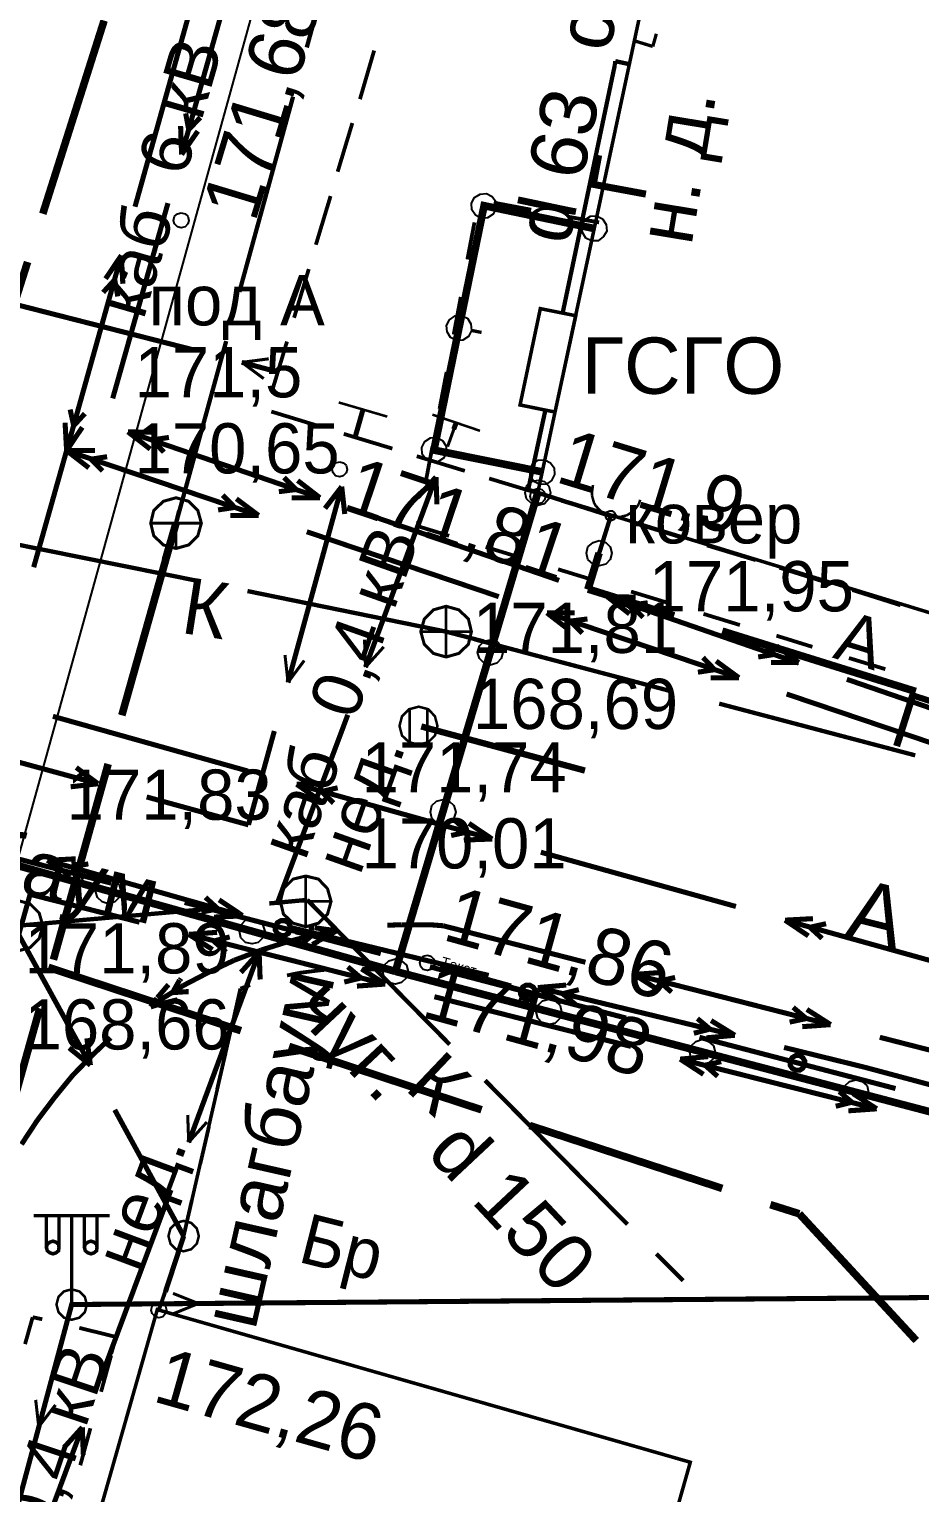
# Model space of a CAD drawing. Extents: x -2634 to -2115, y -2142 to -1393.
# Drawn here: x -2343.03 to -2325.45, y -1975.42 to -1946.56 of the extents above; entities that cross this region are included whole.
import ezdxf

# ---------------------------------------------------------------- set-up
doc = ezdxf.new("R2010")
doc.units = 0
doc.header["$MEASUREMENT"] = 0
for name, color, linetype in [('500_Дополн-Бордюры__п', 7, 'Continuous'), ('500_Дороги-Проезжие_ч', 7, 'Continuous'), ('500_Железн-Сооружения', 7, 'Continuous'), ('500_Линии_-Линии_связ', 7, 'Continuous'), ('500_Линии_-ЛЭП_кабель', 7, 'Continuous'), ('500_Линии_-Фонари_час', 7, 'Continuous'), ('500_Линии_-Электрокаб', 7, 'Continuous'), ('500_Объект-Опоры', 7, 'Continuous'), ('500_Огражд-Ограждения', 7, 'Continuous'), ('500_Рельеф-Высотные_о', 7, 'Continuous'), ('500_Строен-Дополнения', 7, 'Continuous'), ('500_Строен-Здания', 7, 'Continuous'), ('500_Трубоп-Водопровод', 7, 'Continuous'), ('500_Трубоп-Газопровод', 7, 'Continuous'), ('500_Трубоп-Канализаци', 7, 'Continuous'), ('500_Трубоп-Смотровые_', 7, 'Continuous'), ('500_Трубоп-Сооружения', 7, 'Continuous'), ('500_Трубоп-Теплосети', 7, 'Continuous'), ('Красные_ли-Красные_ли', 7, 'Continuous')]:
    doc.layers.add(name, color=color, linetype=linetype)
doc.styles.add('TARIAL', font='Arial')

msp = doc.modelspace()

# ---------------------------------------------------------------- linework, layer by layer
at = {"layer": '500_Дополн-Бордюры__п', "color": 1, "const_width": 0.075}
for points in [[(-2333.86, -1949.98), (-2333.12, -1950.12)], [(-2334.38, -1951.1), (-2334.24, -1950.37)], [(-2332.38, -1950.26), (-2331.78, -1950.37)], [(-2331.78, -1950.37), (-2332.13, -1950.31)], [(-2334.65, -1952.58), (-2334.51, -1951.84)], [(-2334.93, -1954.05), (-2334.79, -1953.32)], [(-2335.21, -1955.53), (-2335.07, -1954.79)], [(-2335.36, -1956.36), (-2335.35, -1956.26)], [(-2334.74, -1956.55), (-2335.36, -1956.36)], [(-2333.3, -1956.99), (-2334.02, -1956.77)], [(-2331.87, -1957.43), (-2332.59, -1957.21)], [(-2330.43, -1957.87), (-2331.15, -1957.65)], [(-2329, -1958.31), (-2329.72, -1958.09)], [(-2327.57, -1958.74), (-2328.28, -1958.52)], [(-2326.13, -1959.18), (-2326.85, -1958.96)], [(-2337.7, -1965.17), (-2337.3, -1965.12)], [(-2337.3, -1965.12), (-2337.2, -1965.11)], [(-2336.45, -1965.09), (-2336.09, -1965.11)], [(-2335.8, -1965.14), (-2336.15, -1965.11)], [(-2336.09, -1965.11), (-2335.8, -1965.14)], [(-2338.86, -1965.48), (-2338.67, -1965.41)], [(-2337.94, -1965.22), (-2337.7, -1965.17)], [(-2338.98, -1966.01), (-2338.86, -1965.48)], [(-2339.32, -1967.47), (-2339.15, -1966.74)], [(-2339.65, -1968.93), (-2339.48, -1968.2)], [(-2339.98, -1970.36), (-2339.82, -1969.66)], [(-2339.98, -1970.36), (-2340.21, -1971.07)], [(-2339.99, -1970.39), (-2339.98, -1970.36)], [(-2340.47, -1971.82), (-2340.23, -1971.11)], [(-2340.47, -1971.82), (-2340.35, -1971.48)], [(-2342.96, -1971.96), (-2343.11, -1972.49)], [(-2342.77, -1972), (-2342.96, -1971.96)], [(-2340.45, -1971.78), (-2340.47, -1971.82)], [(-2341.31, -1972.35), (-2342.04, -1972.17)], [(-2341.31, -1972.35), (-2341.41, -1972.68)], [(-2341.61, -1973.43), (-2341.41, -1972.71)], [(-2342.02, -1974.88), (-2341.82, -1974.15)]]:
    msp.add_lwpolyline(points, dxfattribs=at)
at = {"layer": '500_Железн-Сооружения', "color": 0, "const_width": 0.07}
msp.add_lwpolyline([(-2339.98, -1970.36), (-2338.86, -1965.48)], dxfattribs=at)
at = {"layer": '500_Линии_-Линии_связ', "color": 0, "const_width": 0.1}
for points in [[(-2341.41, -1963.4), (-2343.91, -1962.75)], [(-2336.09, -1964.79), (-2339.96, -1963.78)], [(-2331.25, -1966.06), (-2335.12, -1965.05)], [(-2325.93, -1967.45), (-2329.8, -1966.44)]]:
    msp.add_lwpolyline(points, dxfattribs=at)
for points in [[(-2338.06, -1964.43), (-2338.13, -1964.39), (-2338.17, -1964.33), (-2338.17, -1964.25), (-2338.13, -1964.18), (-2338.06, -1964.14), (-2337.98, -1964.14), (-2337.91, -1964.18), (-2337.88, -1964.25), (-2337.88, -1964.33), (-2337.91, -1964.39), (-2337.98, -1964.43)], [(-2333.22, -1965.7), (-2333.29, -1965.66), (-2333.33, -1965.59), (-2333.33, -1965.52), (-2333.29, -1965.45), (-2333.22, -1965.41), (-2333.15, -1965.41), (-2333.08, -1965.45), (-2333.04, -1965.51), (-2333.04, -1965.59), (-2333.08, -1965.66), (-2333.14, -1965.7)], [(-2327.9, -1967.09), (-2327.97, -1967.05), (-2328.01, -1966.99), (-2328.01, -1966.91), (-2327.97, -1966.84), (-2327.9, -1966.8), (-2327.82, -1966.8), (-2327.76, -1966.84), (-2327.72, -1966.91), (-2327.72, -1966.98), (-2327.76, -1967.05), (-2327.82, -1967.09)]]:
    msp.add_lwpolyline(points, close=True, dxfattribs=at)
at = {"layer": '500_Линии_-ЛЭП_кабель', "color": 2, "const_width": 0.1}
msp.add_lwpolyline([(-2378.44, -2016.37), (-2347.1, -1989.99), (-2342.19, -1971.71), (-2313.99, -1971.48)], dxfattribs=at)
at = {"layer": '500_Линии_-ЛЭП_кабель', "color": 0, "const_width": 0.06}
for points in [[(-2342.19, -1971.71), (-2342.84, -1974.12)], [(-2342.19, -1971.71), (-2339.69, -1971.69)], [(-2340.19, -1971.49), (-2339.69, -1971.69)], [(-2340.18, -1971.89), (-2339.69, -1971.69)], [(-2342.9, -1973.59), (-2342.84, -1974.12)], [(-2342.51, -1973.69), (-2342.84, -1974.12)]]:
    msp.add_lwpolyline(points, dxfattribs=at)
at = {"layer": '500_Линии_-Фонари_час', "color": 0, "const_width": 0.065}
for points in [[(-2341.44, -1969.96), (-2342.94, -1969.96)], [(-2342.69, -1970.61), (-2342.69, -1969.96)], [(-2342.44, -1970.61), (-2342.44, -1969.96)], [(-2342.19, -1971.71), (-2342.19, -1969.96)], [(-2341.94, -1970.58), (-2341.94, -1969.96)], [(-2341.69, -1970.58), (-2341.69, -1969.96)], [(-2342.69, -1970.58), (-2342.69, -1970.46)], [(-2342.69, -1970.58), (-2342.69, -1970.46)], [(-2342.44, -1970.58), (-2342.44, -1970.46)], [(-2341.94, -1970.58), (-2341.94, -1970.46)], [(-2341.69, -1970.58), (-2341.69, -1970.46)], [(-2342.44, -1970.61), (-2342.44, -1970.61)]]:
    msp.add_lwpolyline(points, dxfattribs=at)
at = {"layer": '500_Линии_-Фонари_час', "color": 0, "const_width": 0.07}
for points in [[(-2342.69, -1970.58), (-2342.67, -1970.52), (-2342.62, -1970.48), (-2342.56, -1970.46), (-2342.5, -1970.48), (-2342.45, -1970.52), (-2342.44, -1970.58), (-2342.45, -1970.65), (-2342.5, -1970.69), (-2342.56, -1970.71), (-2342.62, -1970.69), (-2342.67, -1970.65)], [(-2341.94, -1970.58), (-2341.92, -1970.52), (-2341.87, -1970.48), (-2341.81, -1970.46), (-2341.75, -1970.48), (-2341.7, -1970.52), (-2341.69, -1970.58), (-2341.7, -1970.65), (-2341.75, -1970.69), (-2341.81, -1970.71), (-2341.87, -1970.69), (-2341.92, -1970.65)]]:
    msp.add_lwpolyline(points, close=True, dxfattribs=at)
at = {"layer": '500_Линии_-Электрокаб', "color": 12, "const_width": 0.1}
for points in [[(-2340.02, -1949.03), (-2338.93, -1945.18)], [(-2340.94, -1950.06), (-2339.86, -1946.21)], [(-2339.88, -1948.54), (-2339.94, -1948.22)], [(-2339.88, -1948.54), (-2339.65, -1948.3)], [(-2340.02, -1949.03), (-2340.04, -1948.47)], [(-2340.02, -1949.03), (-2339.7, -1948.57)], [(-2341.38, -1953.84), (-2340.29, -1949.99)], [(-2342.29, -1954.87), (-2341.21, -1951.02)], [(-2341.52, -1951.48), (-2341.21, -1951.02)], [(-2341.18, -1951.58), (-2341.21, -1951.02)], [(-2341.57, -1951.75), (-2341.34, -1951.5)], [(-2341.28, -1951.83), (-2341.34, -1951.5)], [(-2342.15, -1954.38), (-2342.22, -1954.06)], [(-2342.15, -1954.38), (-2341.93, -1954.14)], [(-2342.29, -1954.87), (-2342.32, -1954.32)], [(-2342.29, -1954.87), (-2341.98, -1954.41)], [(-2337.29, -1955.8), (-2341.08, -1954.5)], [(-2340.64, -1954.84), (-2341.08, -1954.5)], [(-2340.52, -1954.51), (-2341.08, -1954.5)], [(-2340.27, -1954.61), (-2340.6, -1954.66)], [(-2340.37, -1954.9), (-2340.6, -1954.66)], [(-2342.94, -1957.17), (-2342.29, -1954.87)], [(-2342.29, -1954.87), (-2338.5, -1956.15)], [(-2342.29, -1954.87), (-2341.73, -1954.87)], [(-2342.29, -1954.87), (-2341.85, -1955.21)], [(-2341.81, -1955.04), (-2341.49, -1954.99)], [(-2341.81, -1955.04), (-2341.58, -1955.27)], [(-2337.77, -1955.63), (-2338, -1955.4)], [(-2337.29, -1955.8), (-2337.73, -1955.46)], [(-2339.21, -1955.75), (-2338.97, -1955.99)], [(-2338.94, -1955.82), (-2338.5, -1956.15)], [(-2337.78, -1955.64), (-2338.1, -1955.68)], [(-2337.29, -1955.8), (-2337.85, -1955.8)], [(-2339.3, -1956.04), (-2338.97, -1955.99)], [(-2339.06, -1956.15), (-2338.5, -1956.15)], [(-2332.57, -1957.43), (-2336.35, -1956.13)], [(-2337.55, -1956.47), (-2333.76, -1957.75)], [(-2327.84, -1959.06), (-2331.62, -1957.75)], [(-2331.18, -1958.09), (-2331.62, -1957.75)], [(-2331.06, -1957.76), (-2331.62, -1957.75)], [(-2330.82, -1957.87), (-2331.15, -1957.92)], [(-2330.91, -1958.16), (-2331.15, -1957.92)], [(-2332.81, -1958.07), (-2329.02, -1959.35)], [(-2332.81, -1958.07), (-2332.26, -1958.07)], [(-2332.81, -1958.07), (-2332.37, -1958.41)], [(-2332.33, -1958.23), (-2332.01, -1958.19)], [(-2332.34, -1958.24), (-2332.11, -1958.47)], [(-2328.32, -1958.89), (-2328.54, -1958.65)], [(-2327.84, -1959.05), (-2328.28, -1958.72)], [(-2329.73, -1958.95), (-2329.5, -1959.19)], [(-2329.47, -1959.02), (-2329.02, -1959.35)], [(-2328.32, -1958.89), (-2328.64, -1958.94)], [(-2327.84, -1959.05), (-2328.39, -1959.05)], [(-2329.83, -1959.24), (-2329.5, -1959.19)], [(-2329.58, -1959.35), (-2329.02, -1959.35)], [(-2323.11, -1960.68), (-2326.89, -1959.38)], [(-2328.08, -1959.67), (-2324.29, -1960.95)], [(-2342.56, -1960.11), (-2338.71, -1961.19)], [(-2337.75, -1961.45), (-2337.19, -1961.43)], [(-2337.75, -1961.45), (-2333.89, -1962.53)], [(-2337.75, -1961.45), (-2337.29, -1961.77)], [(-2337.26, -1961.59), (-2337.02, -1961.82)], [(-2337.25, -1961.59), (-2336.94, -1961.52)], [(-2334.62, -1962.17), (-2334.37, -1962.39)], [(-2334.35, -1962.22), (-2333.89, -1962.53)], [(-2334.7, -1962.46), (-2334.37, -1962.39)], [(-2334.45, -1962.55), (-2333.89, -1962.53)], [(-2332.93, -1962.79), (-2329.08, -1963.86)], [(-2342.11, -1962.92), (-2342.67, -1962.95)], [(-2338.9, -1964.02), (-2342.67, -1962.95)], [(-2342.21, -1963.26), (-2342.67, -1962.95)], [(-2341.86, -1963.02), (-2342.19, -1963.08)], [(-2341.94, -1963.31), (-2342.19, -1963.08)], [(-2343.49, -1965.32), (-2343.01, -1963.62)], [(-2343.01, -1963.62), (-2340.85, -1964.17)], [(-2339.31, -1963.9), (-2339.55, -1963.68)], [(-2339.31, -1963.91), (-2339.63, -1963.97)], [(-2338.89, -1963.99), (-2339.28, -1963.73)], [(-2338.91, -1964.05), (-2339.38, -1964.07)], [(-2338.82, -1964.04), (-2338.91, -1964.05)], [(-2338.82, -1964.04), (-2338.9, -1964.02)], [(-2338.82, -1964.04), (-2338.89, -1963.99)], [(-2337.51, -1964.27), (-2337.4, -1964.28)], [(-2335.96, -1964.23), (-2335.68, -1964.22)], [(-2335.68, -1964.22), (-2335.12, -1964.22)], [(-2335.12, -1964.22), (-2334.86, -1964.24)], [(-2334.86, -1964.24), (-2332.05, -1964.96)], [(-2328.11, -1964.13), (-2327.56, -1964.1)], [(-2328.11, -1964.13), (-2324.26, -1965.2)], [(-2328.11, -1964.13), (-2327.65, -1964.44)], [(-2327.62, -1964.27), (-2327.3, -1964.2)], [(-2327.62, -1964.27), (-2327.38, -1964.49)], [(-2339.88, -1964.41), (-2339.32, -1964.37)], [(-2339.88, -1964.41), (-2336, -1965.39)], [(-2339.88, -1964.41), (-2339.41, -1964.71)], [(-2339.39, -1964.54), (-2339.14, -1964.76)], [(-2339.38, -1964.54), (-2339.07, -1964.46)], [(-2338.45, -1964.72), (-2337.91, -1964.55)], [(-2337.91, -1964.55), (-2337.36, -1964.41)], [(-2333.96, -1965.22), (-2337.85, -1964.28)], [(-2337.77, -1964.36), (-2337.45, -1964.43)], [(-2337.7, -1964.65), (-2337.45, -1964.43)], [(-2337.44, -1964.61), (-2337.33, -1964.55)], [(-2337.39, -1964.28), (-2336.96, -1964.34)], [(-2337.36, -1964.41), (-2336.96, -1964.34)], [(-2337.34, -1964.55), (-2336.96, -1964.34)], [(-2338.98, -1964.92), (-2338.45, -1964.72)], [(-2339.49, -1965.16), (-2338.98, -1964.92)], [(-2336.74, -1965.05), (-2336.48, -1965.27)], [(-2336.47, -1965.09), (-2336, -1965.39)], [(-2340.5, -1965.66), (-2340.28, -1965.4)], [(-2340.47, -1965.72), (-2339.99, -1965.42)], [(-2340.2, -1965.56), (-2340.06, -1965.31)], [(-2340.05, -1965.31), (-2340.03, -1965.28)], [(-2339.99, -1965.42), (-2339.49, -1965.16)], [(-2336.81, -1965.35), (-2336.48, -1965.27)], [(-2336.56, -1965.43), (-2336, -1965.39)], [(-2332.43, -1965.41), (-2332.99, -1965.46)], [(-2331.09, -1965.2), (-2330.53, -1965.16)], [(-2331.09, -1965.2), (-2327.21, -1966.19)], [(-2331.09, -1965.2), (-2330.62, -1965.5)], [(-2330.6, -1965.33), (-2330.35, -1965.55)], [(-2330.59, -1965.33), (-2330.28, -1965.26)], [(-2340.63, -1965.84), (-2340.51, -1965.67)], [(-2340.43, -1965.78), (-2340.1, -1965.7)], [(-2340.2, -1965.56), (-2339.92, -1965.54)], [(-2339.92, -1965.54), (-2339.88, -1965.54)], [(-2335.03, -1965.64), (-2331.15, -1966.62)], [(-2329.1, -1966.4), (-2332.99, -1965.46)], [(-2332.52, -1965.75), (-2332.99, -1965.46)], [(-2332.18, -1965.5), (-2332.5, -1965.58)], [(-2332.25, -1965.79), (-2332.5, -1965.58)], [(-2340.63, -1965.84), (-2340.47, -1965.72)], [(-2340.63, -1965.84), (-2340.43, -1965.78)], [(-2327.95, -1965.85), (-2327.69, -1966.07)], [(-2327.68, -1965.89), (-2327.21, -1966.19)], [(-2329.6, -1966.28), (-2329.91, -1966.36)], [(-2329.59, -1966.28), (-2329.84, -1966.07)], [(-2329.1, -1966.4), (-2329.57, -1966.11)], [(-2328.02, -1966.14), (-2327.69, -1966.07)], [(-2327.77, -1966.23), (-2327.21, -1966.19)], [(-2341.78, -1966.79), (-2341.42, -1966.45)], [(-2329.1, -1966.4), (-2329.66, -1966.45)], [(-2326.24, -1966.44), (-2322.37, -1967.43)], [(-2342.17, -1967.19), (-2341.78, -1966.79)], [(-2330.18, -1966.87), (-2329.63, -1966.82)], [(-2330.18, -1966.87), (-2326.3, -1967.85)], [(-2330.18, -1966.87), (-2329.72, -1967.17)], [(-2326.54, -1967.03), (-2328.13, -1966.64)], [(-2329.69, -1966.99), (-2329.37, -1966.92)], [(-2329.69, -1966.99), (-2329.44, -1967.21)], [(-2324.26, -1967.64), (-2326.54, -1967.03)], [(-2342.53, -1967.63), (-2342.17, -1967.19)], [(-2342.87, -1968.08), (-2342.53, -1967.63)], [(-2327.11, -1967.8), (-2326.79, -1967.72)], [(-2327.04, -1967.51), (-2326.79, -1967.72)], [(-2326.77, -1967.55), (-2326.3, -1967.85)], [(-2326.86, -1967.89), (-2326.3, -1967.85)], [(-2343.18, -1968.55), (-2342.87, -1968.08)]]:
    msp.add_lwpolyline(points, dxfattribs=at)
at = {"layer": '500_Линии_-Электрокаб', "color": 1}
for points, const_width in [([(-2343.68, -1951.89), (-2339.8, -1952.88)], 0.1), ([(-2338.83, -1953.13), (-2338.12, -1953.32)], 0.1), ([(-2338.83, -1953.13), (-2338.3, -1953.06)], 0.06), ([(-2338.83, -1953.13), (-2338.4, -1953.45)], 0.06), ([(-2338.12, -1953.32), (-2338.6, -1953.19)], 0.06), ([(-2336.6, -1954.62), (-2336.44, -1954.06)], 0.1), ([(-2336.44, -1954.06), (-2336.58, -1954.54)], 0.06), ([(-2334.6, -1954.32), (-2334.77, -1954.79)], 0.06), ([(-2334.65, -1954.45), (-2334.6, -1954.32)], 0.1), ([(-2342.29, -1954.87), (-2342.42, -1955.35)], 0.06), ([(-2337.92, -1959.44), (-2336.86, -1955.58)], 0.1), ([(-2337.19, -1956.01), (-2336.86, -1955.58)], 0.1), ([(-2336.8, -1956.12), (-2336.86, -1955.58)], 0.1), ([(-2336.39, -1959.14), (-2335, -1955.39)], 0.1), ([(-2335.36, -1955.79), (-2335, -1955.39)], 0.1), ([(-2334.98, -1955.93), (-2335, -1955.39)], 0.1), ([(-2336.39, -1959.14), (-2336.41, -1958.6)], 0.06), ([(-2336.39, -1959.14), (-2336.03, -1958.74)], 0.06), ([(-2337.92, -1959.44), (-2337.98, -1958.9)], 0.06), ([(-2337.92, -1959.44), (-2337.6, -1959.01)], 0.06), ([(-2338.14, -1963.82), (-2336.74, -1960.08)], 0.1), ([(-2345.53, -1960.39), (-2341.67, -1961.44)], 0.1), ([(-2338.7, -1962.25), (-2338.19, -1960.4)], 0.1), ([(-2342.1, -1961.12), (-2341.67, -1961.44)], 0.1), ([(-2342.21, -1961.5), (-2341.67, -1961.44)], 0.1), ([(-2340.71, -1961.7), (-2338.7, -1962.25)], 0.1), ([(-2343.75, -1963.48), (-2341.82, -1966.99)], 0.1), ([(-2339.88, -1968.51), (-2338.49, -1964.76)], 0.1), ([(-2338.85, -1965.16), (-2338.49, -1964.76)], 0.1), ([(-2338.47, -1965.3), (-2338.49, -1964.76)], 0.1), ([(-2341.89, -1966.46), (-2341.82, -1966.99)], 0.1), ([(-2342.24, -1966.65), (-2341.82, -1966.99)], 0.1), ([(-2341.34, -1967.87), (-2339.98, -1970.36)], 0.1), ([(-2339.88, -1968.51), (-2339.9, -1967.97)], 0.06), ([(-2339.88, -1968.51), (-2339.52, -1968.11)], 0.06), ([(-2341.63, -1973.2), (-2340.23, -1969.45)], 0.1), ([(-2339.98, -1970.36), (-2340.34, -1971.46)], 0.1), ([(-2340.47, -1971.82), (-2340.31, -1971.34)], 0.06), ([(-2342.96, -1976.76), (-2341.98, -1974.13)], 0.1), ([(-2342.34, -1974.53), (-2341.98, -1974.13)], 0.1), ([(-2341.96, -1974.67), (-2341.98, -1974.13)], 0.1)]:
    msp.add_lwpolyline(points, dxfattribs=dict(at, const_width=const_width))
at = {"layer": '500_Линии_-Электрокаб', "color": 0, "const_width": 0.05}
for points in [[(-2336.92, -1953.92), (-2335.96, -1954.2)], [(-2335.07, -1954.16), (-2334.13, -1954.48)]]:
    msp.add_lwpolyline(points, dxfattribs=at)
at = {"layer": '500_Объект-Опоры', "color": 1, "const_width": 0.05}
for points in [[(-2339.98, -1970.06), (-2339.83, -1970.1), (-2339.72, -1970.21), (-2339.68, -1970.36), (-2339.72, -1970.51), (-2339.83, -1970.62), (-2339.98, -1970.66), (-2340.13, -1970.62), (-2340.24, -1970.51), (-2340.28, -1970.36), (-2340.24, -1970.21), (-2340.13, -1970.1)], [(-2342.19, -1971.41), (-2342.04, -1971.45), (-2341.93, -1971.56), (-2341.89, -1971.71), (-2341.93, -1971.86), (-2342.04, -1971.97), (-2342.19, -1972.01), (-2342.34, -1971.97), (-2342.45, -1971.86), (-2342.49, -1971.71), (-2342.45, -1971.56), (-2342.34, -1971.45)]]:
    msp.add_lwpolyline(points, close=True, dxfattribs=at)
at = {"layer": '500_Огражд-Ограждения', "color": 0}
for points, const_width in [([(-2297.7, -1946.7), (-2305.5, -1973.09), (-2335.8, -1965.14)], 0.15), ([(-2331.88, -1950.49), (-2334.05, -1950.04), (-2335.04, -1954.86), (-2332.9, -1955.29)], 0.15), ([(-2333.61, -1950.13), (-2333.81, -1950.09)], 0.065), ([(-2331.97, -1950.93), (-2331.93, -1950.73)], 0.065), ([(-2334.1, -1952.54), (-2334.3, -1952.5)], 0.065), ([(-2334.95, -1954.42), (-2334.99, -1954.61)], 0.065), ([(-2332.81, -1954.85), (-2332.85, -1955.05)], 0.065), ([(-2335.8, -1965.14), (-2332.99, -1955.7)], 0.15), ([(-2335.8, -1965.14), (-2355.63, -1959.59)], 0.15)]:
    msp.add_lwpolyline(points, dxfattribs=dict(at, const_width=const_width))
for points in [[(-2333.81, -1950.09), (-2333.87, -1950.21), (-2333.98, -1950.28), (-2334.1, -1950.29), (-2334.22, -1950.23), (-2334.29, -1950.12), (-2334.3, -1949.99), (-2334.24, -1949.88), (-2334.13, -1949.81), (-2334, -1949.8), (-2333.89, -1949.86), (-2333.82, -1949.96)], [(-2331.93, -1950.73), (-2332.04, -1950.68), (-2332.11, -1950.57), (-2332.12, -1950.44), (-2332.06, -1950.32), (-2331.95, -1950.25), (-2331.83, -1950.24), (-2331.71, -1950.3), (-2331.64, -1950.41), (-2331.63, -1950.54), (-2331.69, -1950.65), (-2331.8, -1950.73)], [(-2334.3, -1952.5), (-2334.36, -1952.62), (-2334.47, -1952.69), (-2334.59, -1952.7), (-2334.71, -1952.64), (-2334.78, -1952.53), (-2334.79, -1952.4), (-2334.73, -1952.29), (-2334.62, -1952.21), (-2334.5, -1952.21), (-2334.38, -1952.26), (-2334.31, -1952.37)], [(-2334.99, -1954.61), (-2334.87, -1954.67), (-2334.8, -1954.78), (-2334.79, -1954.91), (-2334.85, -1955.02), (-2334.96, -1955.09), (-2335.09, -1955.1), (-2335.2, -1955.04), (-2335.27, -1954.94), (-2335.28, -1954.81), (-2335.22, -1954.69), (-2335.11, -1954.62)], [(-2332.85, -1955.05), (-2332.74, -1955.11), (-2332.67, -1955.21), (-2332.66, -1955.34), (-2332.72, -1955.46), (-2332.82, -1955.53), (-2332.95, -1955.54), (-2333.07, -1955.48), (-2333.14, -1955.37), (-2333.15, -1955.24), (-2333.09, -1955.13), (-2332.98, -1955.06)], [(-2332.99, -1955.45), (-2332.86, -1955.48), (-2332.77, -1955.57), (-2332.74, -1955.7), (-2332.77, -1955.82), (-2332.86, -1955.92), (-2332.99, -1955.95), (-2333.11, -1955.92), (-2333.21, -1955.82), (-2333.24, -1955.7), (-2333.21, -1955.57), (-2333.11, -1955.48)], [(-2333.93, -1958.6), (-2333.8, -1958.63), (-2333.71, -1958.72), (-2333.68, -1958.85), (-2333.71, -1958.97), (-2333.8, -1959.06), (-2333.93, -1959.1), (-2334.05, -1959.06), (-2334.14, -1958.97), (-2334.18, -1958.85), (-2334.14, -1958.72), (-2334.05, -1958.63)], [(-2334.86, -1961.75), (-2334.74, -1961.78), (-2334.65, -1961.87), (-2334.61, -1962), (-2334.65, -1962.12), (-2334.74, -1962.21), (-2334.86, -1962.25), (-2334.99, -1962.21), (-2335.08, -1962.12), (-2335.11, -1962), (-2335.08, -1961.87), (-2334.99, -1961.78)], [(-2341.47, -1963.31), (-2341.34, -1963.34), (-2341.25, -1963.43), (-2341.22, -1963.56), (-2341.25, -1963.68), (-2341.34, -1963.77), (-2341.47, -1963.81), (-2341.59, -1963.77), (-2341.68, -1963.68), (-2341.72, -1963.56), (-2341.68, -1963.43), (-2341.59, -1963.34)], [(-2338.63, -1964.1), (-2338.51, -1964.13), (-2338.42, -1964.23), (-2338.38, -1964.35), (-2338.42, -1964.48), (-2338.51, -1964.57), (-2338.63, -1964.6), (-2338.76, -1964.57), (-2338.85, -1964.48), (-2338.88, -1964.35), (-2338.85, -1964.23), (-2338.76, -1964.13)], [(-2335.8, -1964.89), (-2335.68, -1964.93), (-2335.58, -1965.02), (-2335.55, -1965.14), (-2335.58, -1965.27), (-2335.68, -1965.36), (-2335.8, -1965.39), (-2335.93, -1965.36), (-2336.02, -1965.27), (-2336.05, -1965.14), (-2336.02, -1965.02), (-2335.93, -1964.93)], [(-2335.8, -1964.89), (-2335.68, -1964.93), (-2335.58, -1965.02), (-2335.55, -1965.14), (-2335.58, -1965.27), (-2335.68, -1965.36), (-2335.8, -1965.39), (-2335.93, -1965.36), (-2336.02, -1965.27), (-2336.05, -1965.14), (-2336.02, -1965.02), (-2335.93, -1964.93)], [(-2332.77, -1965.69), (-2332.65, -1965.72), (-2332.55, -1965.81), (-2332.52, -1965.94), (-2332.55, -1966.06), (-2332.65, -1966.16), (-2332.77, -1966.19), (-2332.9, -1966.16), (-2332.99, -1966.06), (-2333.02, -1965.94), (-2332.99, -1965.81), (-2332.9, -1965.72)], [(-2329.74, -1966.48), (-2329.62, -1966.52), (-2329.52, -1966.61), (-2329.49, -1966.73), (-2329.52, -1966.86), (-2329.62, -1966.95), (-2329.74, -1966.98), (-2329.87, -1966.95), (-2329.96, -1966.86), (-2329.99, -1966.73), (-2329.96, -1966.61), (-2329.87, -1966.52)], [(-2326.71, -1967.28), (-2326.59, -1967.31), (-2326.49, -1967.4), (-2326.46, -1967.53), (-2326.49, -1967.65), (-2326.59, -1967.74), (-2326.71, -1967.78), (-2326.84, -1967.74), (-2326.93, -1967.65), (-2326.96, -1967.53), (-2326.93, -1967.4), (-2326.84, -1967.31)]]:
    msp.add_lwpolyline(points, close=True, dxfattribs=at)
at = {"layer": '500_Рельеф-Высотные_о', "color": 0}
for points in [[(-2340.03, -1950.18), (-2339.95, -1950.2), (-2339.9, -1950.25), (-2339.88, -1950.33), (-2339.9, -1950.4), (-2339.95, -1950.46), (-2340.03, -1950.48), (-2340.1, -1950.46), (-2340.16, -1950.4), (-2340.18, -1950.33), (-2340.16, -1950.25), (-2340.1, -1950.2)], [(-2336.9, -1955.09), (-2336.83, -1955.11), (-2336.77, -1955.16), (-2336.75, -1955.24), (-2336.77, -1955.31), (-2336.83, -1955.37), (-2336.9, -1955.39), (-2336.98, -1955.37), (-2337.03, -1955.31), (-2337.05, -1955.24), (-2337.03, -1955.16), (-2336.98, -1955.11)], [(-2332.99, -1955.62), (-2332.91, -1955.64), (-2332.86, -1955.69), (-2332.84, -1955.77), (-2332.86, -1955.84), (-2332.91, -1955.9), (-2332.99, -1955.92), (-2333.06, -1955.9), (-2333.12, -1955.84), (-2333.14, -1955.77), (-2333.12, -1955.69), (-2333.06, -1955.64)], [(-2335.17, -1964.82), (-2335.1, -1964.84), (-2335.04, -1964.9), (-2335.02, -1964.97), (-2335.04, -1965.05), (-2335.1, -1965.1), (-2335.17, -1965.12), (-2335.25, -1965.1), (-2335.3, -1965.05), (-2335.32, -1964.97), (-2335.3, -1964.9), (-2335.25, -1964.84)], [(-2340.47, -1971.67), (-2340.39, -1971.69), (-2340.34, -1971.74), (-2340.32, -1971.82), (-2340.34, -1971.89), (-2340.39, -1971.95), (-2340.47, -1971.97), (-2340.54, -1971.95), (-2340.6, -1971.89), (-2340.62, -1971.82), (-2340.6, -1971.74), (-2340.54, -1971.69)]]:
    msp.add_lwpolyline(points, close=True, dxfattribs=at)
at = {"layer": '500_Рельеф-Высотные_о', "color": 0, "const_width": 0.05}
msp.add_lwpolyline([(-2334.92, -1965.04), (-2330.87, -1966.16)], dxfattribs=at)
at = {"layer": '500_Строен-Дополнения', "color": 0, "const_width": 0.065}
for points in [[(-2331.01, -1946.43), (-2331.08, -1946.79)], [(-2330.72, -1946.9), (-2330.65, -1946.65)], [(-2331.08, -1946.79), (-2330.72, -1946.9)]]:
    msp.add_lwpolyline(points, dxfattribs=at)
at = {"layer": '500_Строен-Здания', "color": 0, "const_width": 0.07}
for points in [[(-2323.05, -1924.01), (-2306.74, -1928.96), (-2310.8, -1949.46), (-2316.36, -1960.79), (-2332.99, -1955.7), (-2327.81, -1931.48)], [(-2340.5, -1971.81), (-2348.93, -2001.4), (-2320.32, -2009.41), (-2315.72, -1993.57), (-2333.83, -1988.37), (-2332.87, -1985), (-2329.98, -1974.82), (-2330.92, -1974.55)]]:
    msp.add_lwpolyline(points, close=True, dxfattribs=at)
at = {"layer": '500_Строен-Здания', "color": 0, "const_width": 0.075}
for points in [[(-2336.22, -1946.98), (-2336.5, -1947.94)], [(-2336.65, -1948.41), (-2336.94, -1949.37)], [(-2337.08, -1949.85), (-2337.37, -1950.81)], [(-2337.51, -1951.29), (-2337.8, -1952.25)], [(-2337.94, -1952.72), (-2338.23, -1953.68)], [(-2338.25, -1954.1), (-2337.3, -1954.39)], [(-2336.82, -1954.54), (-2335.86, -1954.83)], [(-2335.38, -1954.98), (-2334.43, -1955.27)], [(-2333.95, -1955.42), (-2332.99, -1955.71)], [(-2332.52, -1955.86), (-2331.56, -1956.15)], [(-2331.08, -1956.3), (-2330.13, -1956.59)], [(-2329.65, -1956.74), (-2328.69, -1957.03)], [(-2328.22, -1957.18), (-2327.26, -1957.48)], [(-2326.78, -1957.62), (-2325.83, -1957.92)]]:
    msp.add_lwpolyline(points, dxfattribs=at)
at = {"layer": '500_Трубоп-Водопровод', "color": 94, "const_width": 0.15}
for points in [[(-2341.55, -1946.39), (-2342.76, -1950.2)], [(-2343.06, -1951.15), (-2344.27, -1954.96)], [(-2342.65, -1965.06), (-2338.85, -1966.31)], [(-2337.9, -1966.62), (-2334.1, -1967.87)], [(-2333.15, -1968.18), (-2329.35, -1969.42)], [(-2328.4, -1969.74), (-2327.83, -1969.92)], [(-2327.83, -1969.92), (-2325.52, -1972.42)]]:
    msp.add_lwpolyline(points, dxfattribs=at)
at = {"layer": '500_Трубоп-Газопровод', "color": 5}
for points, const_width in [([(-2331.47, -1947.27), (-2331.46, -1947.19)], 0.085), ([(-2331.46, -1947.19), (-2331.18, -1947.25)], 0.085), ([(-2332.5, -1952.16), (-2331.47, -1947.27)], 0.085), ([(-2333.18, -1955.64), (-2332.84, -1954.07)], 0.085), ([(-2331.55, -1956.16), (-2333.18, -1955.64)], 0.085), ([(-2331.78, -1956.89), (-2331.55, -1956.16)], 0.085), ([(-2331.55, -1956.16), (-2331.77, -1956.87)], 0.085), ([(-2332, -1957.6), (-2331.78, -1956.89)], 0.15), ([(-2331.78, -1956.89), (-2332, -1957.61)], 0.15), ([(-2330.3, -1958.13), (-2332, -1957.6)], 0.15), ([(-2325.53, -1959.62), (-2329.35, -1958.43)], 0.15)]:
    msp.add_lwpolyline(points, dxfattribs=dict(at, const_width=const_width))
at = {"layer": '500_Трубоп-Газопровод', "color": 0, "const_width": 0.05}
for points in [[(-2331.91, -1955.62), (-2331.9, -1955.55)], [(-2331.92, -1955.7), (-2331.91, -1955.61)], [(-2331.92, -1955.76), (-2331.92, -1955.7)], [(-2331.9, -1955.83), (-2331.92, -1955.76)], [(-2331.88, -1955.9), (-2331.9, -1955.83)], [(-2330.98, -1955.88), (-2330.97, -1955.84)], [(-2331.84, -1955.97), (-2331.88, -1955.9)], [(-2331.8, -1956.01), (-2331.84, -1955.96)], [(-2331.75, -1956.06), (-2331.8, -1956.01)], [(-2331.69, -1956.11), (-2331.75, -1956.06)], [(-2331.63, -1956.14), (-2331.69, -1956.11)], [(-2331.58, -1956.16), (-2331.63, -1956.14)], [(-2331.58, -1956.16), (-2331.53, -1956.18)], [(-2331.36, -1956.18), (-2331.3, -1956.16)], [(-2331.3, -1956.16), (-2331.24, -1956.15)], [(-2331.24, -1956.15), (-2331.19, -1956.12)], [(-2331.19, -1956.12), (-2331.14, -1956.09)], [(-2331.14, -1956.09), (-2331.1, -1956.06)], [(-2331.1, -1956.06), (-2331.06, -1956.01)], [(-2331.06, -1956.01), (-2331.03, -1955.97)], [(-2331.03, -1955.97), (-2331, -1955.93)], [(-2331.03, -1955.97), (-2331.03, -1955.97)], [(-2331, -1955.93), (-2330.98, -1955.88)], [(-2331.53, -1956.18), (-2331.48, -1956.18)], [(-2331.48, -1956.18), (-2331.42, -1956.18)], [(-2331.42, -1956.18), (-2331.36, -1956.18)]]:
    msp.add_lwpolyline(points, dxfattribs=at)
at = {"layer": '500_Трубоп-Газопровод', "color": 0}
msp.add_lwpolyline([(-2331.65, -1956.13), (-2331.62, -1956.08), (-2331.57, -1956.06), (-2331.52, -1956.06), (-2331.48, -1956.09), (-2331.45, -1956.14), (-2331.45, -1956.19), (-2331.48, -1956.23), (-2331.53, -1956.25), (-2331.58, -1956.25), (-2331.62, -1956.23), (-2331.65, -1956.18)], close=True, dxfattribs=at)
at = {"layer": '500_Трубоп-Канализаци', "color": 34, "const_width": 0.085}
for points in [[(-2339.7, -1957.44), (-2343.62, -1956.65)], [(-2334.8, -1958.44), (-2338.72, -1957.64)], [(-2334.8, -1958.44), (-2334.07, -1958.63)], [(-2330.38, -1959.61), (-2334.24, -1958.59)], [(-2325.54, -1960.88), (-2329.41, -1959.86)], [(-2343.26, -1964.24), (-2339.28, -1963.89)], [(-2337.54, -1963.73), (-2338.29, -1963.8)], [(-2338.28, -1963.8), (-2337.54, -1963.73)], [(-2337.54, -1963.73), (-2334.73, -1966.58)], [(-2334.03, -1967.29), (-2331.22, -1970.13)], [(-2330.12, -1971.24), (-2330.65, -1970.71)], [(-2330.51, -1970.85), (-2330.12, -1971.24)]]:
    msp.add_lwpolyline(points, dxfattribs=at)
at = {"layer": '500_Трубоп-Канализаци', "color": 32}
for points, const_width in [([(-2335.29, -1960.31), (-2332.06, -1961.18)], 0.125), ([(-2332.06, -1961.18), (-2332.79, -1960.99)], 0.1)]:
    msp.add_lwpolyline(points, dxfattribs=dict(at, const_width=const_width))
at = {"layer": '500_Трубоп-Смотровые_', "color": 0, "const_width": 0.06}
for points in [[(-2340.13, -1955.8), (-2339.88, -1955.87), (-2339.7, -1956.05), (-2339.63, -1956.3), (-2339.7, -1956.55), (-2339.88, -1956.73), (-2340.13, -1956.8), (-2340.38, -1956.73), (-2340.57, -1956.55), (-2340.63, -1956.3), (-2340.57, -1956.05), (-2340.38, -1955.87)], [(-2334.8, -1957.94), (-2334.55, -1958.01), (-2334.36, -1958.19), (-2334.3, -1958.44), (-2334.36, -1958.69), (-2334.55, -1958.87), (-2334.8, -1958.94), (-2335.05, -1958.87), (-2335.23, -1958.69), (-2335.3, -1958.44), (-2335.23, -1958.19), (-2335.05, -1958.01)], [(-2337.57, -1963.26), (-2337.32, -1963.32), (-2337.14, -1963.51), (-2337.07, -1963.76), (-2337.14, -1964.01), (-2337.32, -1964.19), (-2337.57, -1964.26), (-2337.82, -1964.19), (-2338.01, -1964.01), (-2338.07, -1963.76), (-2338.01, -1963.51), (-2337.82, -1963.32)], [(-2343.26, -1963.74), (-2343.01, -1963.81), (-2342.83, -1963.99), (-2342.76, -1964.24), (-2342.83, -1964.49), (-2343.01, -1964.67), (-2343.26, -1964.74), (-2343.51, -1964.67), (-2343.7, -1964.49), (-2343.76, -1964.24), (-2343.7, -1963.99), (-2343.51, -1963.81)]]:
    msp.add_lwpolyline(points, close=True, dxfattribs=at)
at = {"layer": '500_Трубоп-Смотровые_', "color": 0, "const_width": 0.055}
for points in [[(-2340.63, -1956.3), (-2339.63, -1956.3)], [(-2340.13, -1956.8), (-2340.13, -1956.3)], [(-2334.8, -1958.94), (-2334.8, -1957.94)], [(-2335.3, -1958.44), (-2334.3, -1958.44)], [(-2337.57, -1964.26), (-2337.57, -1963.26)], [(-2338.07, -1963.76), (-2337.07, -1963.76)], [(-2343.76, -1964.24), (-2342.76, -1964.24)]]:
    msp.add_lwpolyline(points, dxfattribs=at)
at = {"layer": '500_Трубоп-Смотровые_', "color": 0}
msp.add_lwpolyline([(-2331.78, -1956.64), (-2331.65, -1956.68), (-2331.56, -1956.77), (-2331.53, -1956.89), (-2331.56, -1957.02), (-2331.65, -1957.11), (-2331.78, -1957.14), (-2331.9, -1957.11), (-2332, -1957.02), (-2332.03, -1956.89), (-2332, -1956.77), (-2331.9, -1956.68)], close=True, dxfattribs=at)
at = {"layer": '500_Трубоп-Смотровые_', "color": 1, "const_width": 0.05}
msp.add_lwpolyline([(-2335.34, -1959.92), (-2335.15, -1959.97), (-2335.02, -1960.11), (-2334.97, -1960.3), (-2335.02, -1960.49), (-2335.15, -1960.62), (-2335.34, -1960.67), (-2335.53, -1960.62), (-2335.67, -1960.49), (-2335.72, -1960.3), (-2335.67, -1960.11), (-2335.53, -1959.97)], close=True, dxfattribs=at)
for points in [[(-2335.52, -1960.62), (-2335.52, -1959.97)], [(-2335.17, -1960.62), (-2335.17, -1959.97)]]:
    msp.add_lwpolyline(points, dxfattribs=at)
at = {"layer": '500_Трубоп-Сооружения', "color": 0, "const_width": 0.07}
msp.add_lwpolyline([(-2333.34, -1953.97), (-2332.65, -1954.11), (-2332.24, -1952.21), (-2332.94, -1952.07)], close=True, dxfattribs=at)
at = {"layer": '500_Трубоп-Теплосети', "color": 174}
for points, const_width in [([(-2336.49, -1943.07), (-2337.55, -1946.92)], 0.085), ([(-2337.82, -1947.89), (-2338.88, -1951.74)], 0.085), ([(-2339.14, -1952.71), (-2340.13, -1956.3)], 0.085), ([(-2340.13, -1956.3), (-2340.07, -1956.06)], 0.085), ([(-2341.2, -1960.09), (-2340.13, -1956.3)], 0.15), ([(-2340.13, -1956.3), (-2340.34, -1957.02)], 0.15), ([(-2342.55, -1964.91), (-2341.47, -1961.05)], 0.15), ([(-2343.9, -1969.72), (-2342.82, -1965.87)], 0.15)]:
    msp.add_lwpolyline(points, dxfattribs=dict(at, const_width=const_width))
at = {"layer": 'Красные_ли-Красные_ли', "color": 12}
msp.add_line((-2272.7, -1708.69), (-2353.94, -2001.41), dxfattribs=at)

# ---------------------------------------------------------------- texts
at = {"layer": '500_Дороги-Проезжие_ч', "color": 0}
for s, height, rotation, p in [('А', 0.99, 342.98, (-2327.19, -1958.95)), ('А', 1.23, 345.96, (-2326.98, -1964.48)), ('Бр', 0.99, 345.83, (-2337.75, -1970.86))]:
    msp.add_text(s, height=height, rotation=rotation, dxfattribs=at).set_placement(p)
at = {"layer": '500_Железн-Сооружения', "color": 0, "style": 'TARIAL'}
for rotation, p in [(346.18, (-2347.58, -1962.51)), (77.26, (-2338.57, -1972.24))]:
    msp.add_text('шлагбаум ', height=1.11, rotation=rotation, dxfattribs=at).set_placement(p)
at = {"layer": '500_Линии_-Электрокаб', "color": 0, "style": 'TARIAL'}
for s, rotation, p in [(' каб  6 кВ', 73.77, (-2340.88, -1952.68)), (' каб  0,4 кВ', 70.45, (-2337.71, -1963.34)), ('нед. ', 70.53, (-2336.5, -1963.27)), ('нед. ', 69.57, (-2340.85, -1971.11)), (' каб  0,4 кВ', 71.61, (-2343.69, -1979.5))]:
    msp.add_text(s, height=0.99, rotation=rotation, dxfattribs=at).set_placement(p)
at = {"layer": '500_Рельеф-Высотные_о', "color": 214}
for s, rotation, p in [('171,68', 73.21, (-2338.57, -1950.39)), ('171,9', 343.05, (-2332.67, -1955.48)), ('171,81', 341.43, (-2336.88, -1956.02)), ('171,86', 344.56, (-2334.9, -1964.51)), ('171,98', 344.56, (-2335.32, -1966.03)), ('172,26', 344.25, (-2340.62, -1973.61))]:
    msp.add_text(s, height=1.11, rotation=rotation, dxfattribs=at).set_placement(p)
at = {"layer": '500_Рельеф-Высотные_о', "color": 0, "style": 'TARIAL'}
msp.add_text('Текст', height=0.2, rotation=344.56, dxfattribs=at).set_placement((-2334.92, -1965.04))
at = {"layer": '500_Трубоп-Газопровод', "color": 5, "style": 'TARIAL'}
for s, rotation, p in [('d 63  ст.', 78.13, (-2332.38, -1950.84)), ('н. д.', 80.65, (-2329.96, -1950.85))]:
    msp.add_text(s, height=1.11, rotation=rotation, dxfattribs=at).set_placement(p)
at = {"layer": '500_Трубоп-Газопровод', "color": 5}
for rotation, p in [(79.51, (-2330.89, -1950)), (342.35, (-2326.09, -1960.64))]:
    msp.add_text('Г', height=1.11, rotation=rotation, dxfattribs=at).set_placement(p)
at = {"layer": '500_Трубоп-Канализаци', "color": 14}
for rotation, p in [(351.09, (-2340.06, -1958.46)), (316.4, (-2335.64, -1967.45))]:
    msp.add_text('К', height=1.11, rotation=rotation, dxfattribs=at).set_placement(p)
at = {"layer": '500_Трубоп-Канализаци', "color": 14, "style": 'TARIAL'}
msp.add_text('чуг.   d 150 ', height=1.11, rotation=313.16, dxfattribs=at).set_placement((-2337.86, -1965.91))
at = {"layer": '500_Трубоп-Смотровые_', "color": 5}
for s, p in [('под А', (-2340.67, -1952.4)), ('171,5', (-2340.95, -1953.82)), ('170,65', (-2340.95, -1955.32)), ('ковер', (-2331.26, -1956.7)), ('171,95', (-2330.8, -1958.04)), ('171,81', (-2334.27, -1958.86)), ('168,69', (-2334.27, -1960.36)), ('171,74', (-2336.47, -1961.61)), ('171,83', (-2342.29, -1962.15)), ('170,01', (-2336.47, -1963.11)), ('171,89', (-2343.12, -1965.18)), ('168,66', (-2343.12, -1966.68))]:
    msp.add_text(s, height=0.99, dxfattribs=at).set_placement(p)
at = {"layer": '500_Трубоп-Сооружения', "color": 0, "style": 'TARIAL'}
msp.add_text(' ГСГО', height=1.11, dxfattribs=at).set_placement((-2332.56, -1953.75))

doc.saveas('drawing.dxf')
